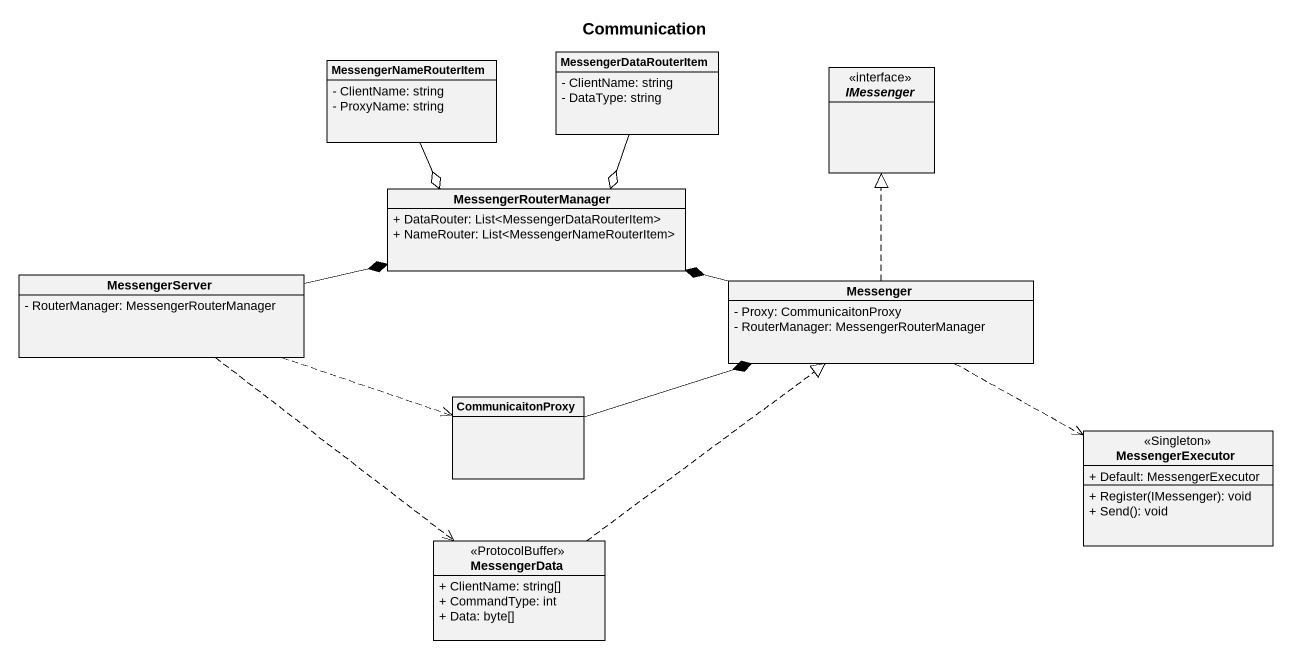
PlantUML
@startuml
title Communication
hide circle
hide empty members
skinparam classAttributeIconSize 0
class MessengerNameRouterItem {
  - ClientName: string
  - ProxyName: string
}
class MessengerDataRouterItem {
  - ClientName: string
  - DataType: string
}
interface IMessenger <<interface>>
class MessengerRouterManager {
  + DataRouter: List<MessengerDataRouterItem>
  + NameRouter: List<MessengerNameRouterItem>
}
class MessengerServer {
  - RouterManager: MessengerRouterManager
}
class Messenger {
  - Proxy: CommunicaitonProxy
  - RouterManager: MessengerRouterManager
}
class CommunicaitonProxy
class MessengerExecutor <<Singleton>> {
  + Default: MessengerExecutor
  + Register(IMessenger): void
  + Send(): void
}
class MessengerData <<ProtocolBuffer>> {
  + ClientName: string[]
  + CommandType: int
  + Data: byte[]
}
MessengerNameRouterItem --o MessengerRouterManager
MessengerDataRouterItem --o MessengerRouterManager
MessengerServer -right-* MessengerRouterManager
MessengerServer .right.> CommunicaitonProxy
MessengerServer ..> MessengerData
Messenger .up.|> IMessenger
Messenger -left-* MessengerRouterManager
Messenger .right.> MessengerExecutor
CommunicaitonProxy -right-* Messenger
MessengerData .up.|> Messenger
@enduml
